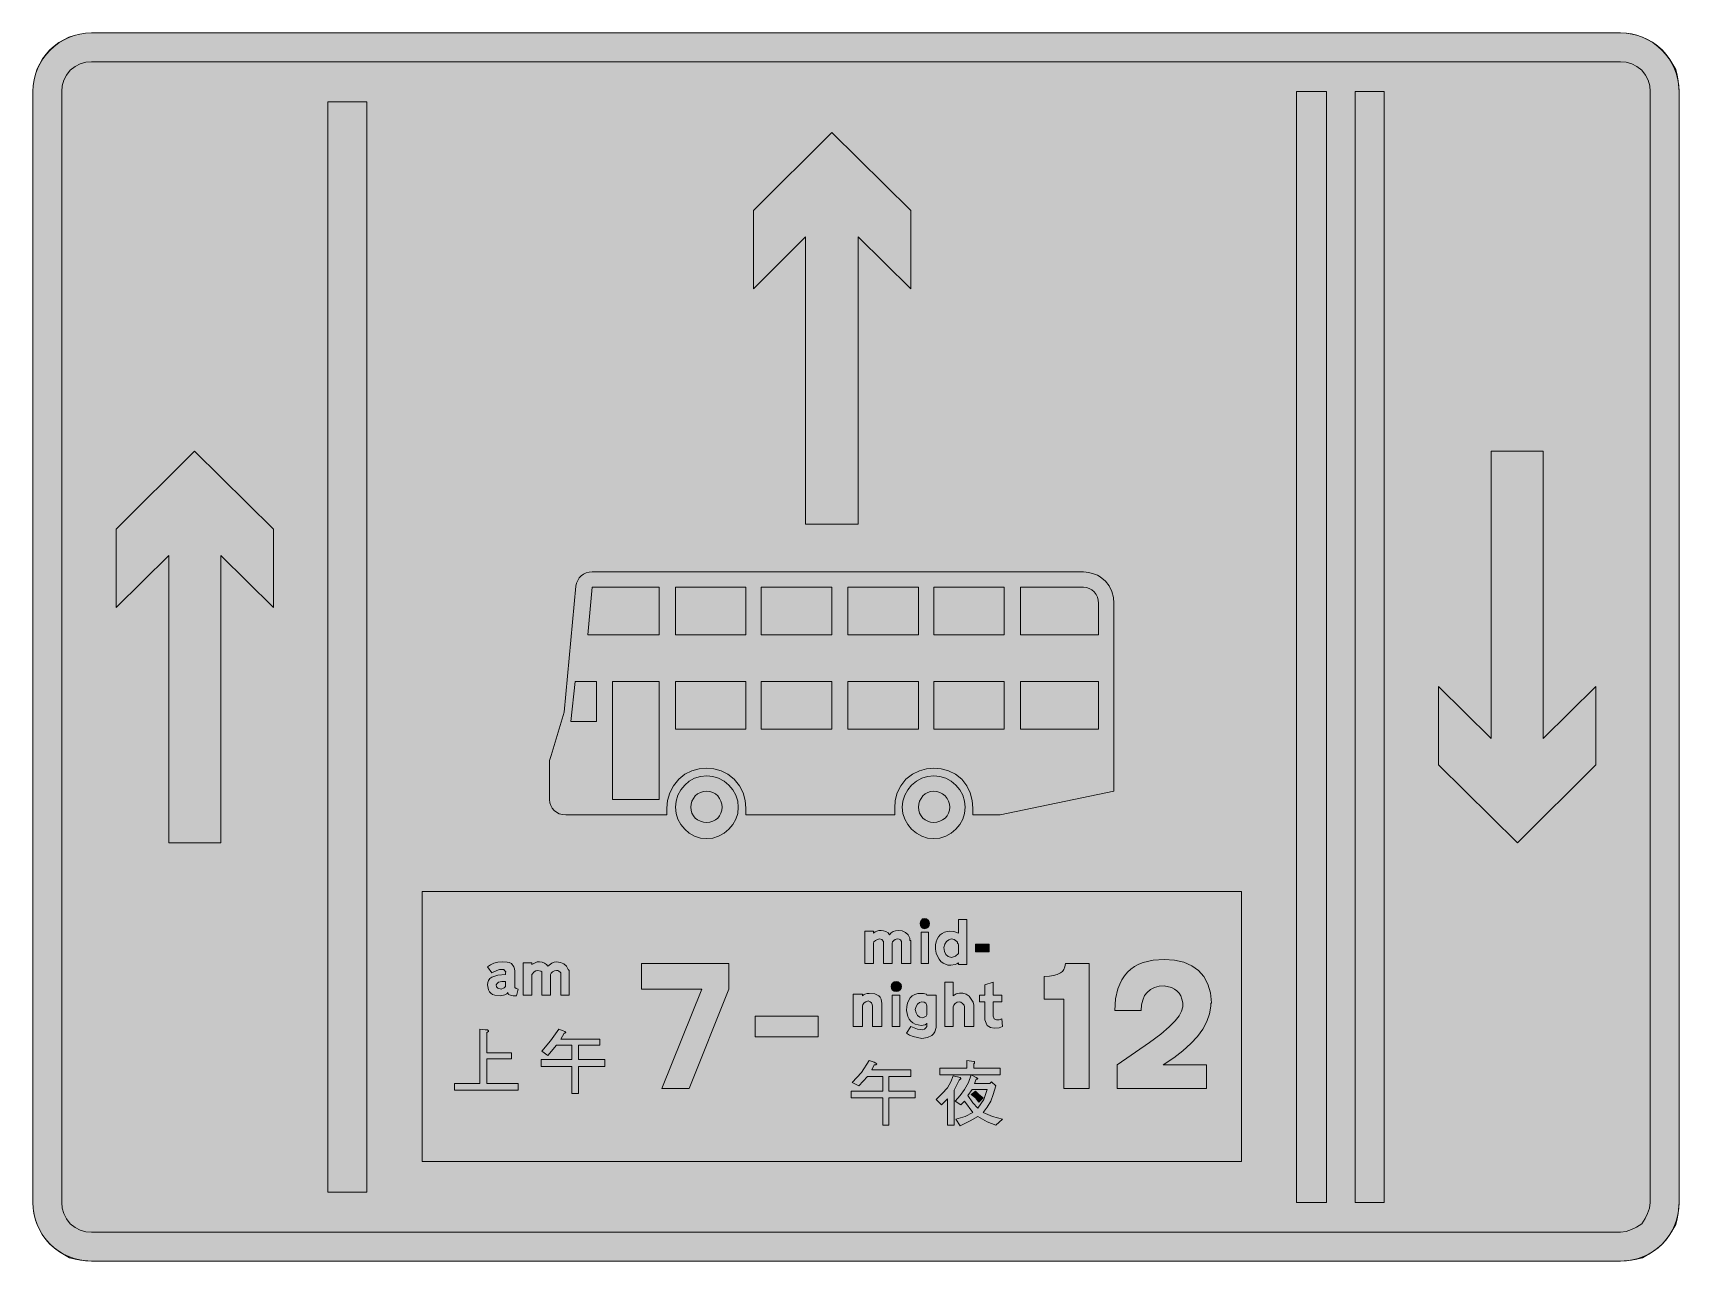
# Model space of a CAD drawing. Header units: metres. Extents: x 110 to 459, y 6 to 266.
import ezdxf

# ---------------------------------------------------------------- set-up
doc = ezdxf.new("R2010")
doc.units = ezdxf.units.M
for name, color, linetype, true_color in [('FILL_BLACK_000000', 7, 'Continuous', 0x000000), ('FILL_BLUE_0000FF', 7, 'Continuous', 0x0000ff), ('FILL_WHITE_FFFFFF', 7, 'Continuous', 0xffffff), ('STROKE_BLUE_0000FF', 7, 'Continuous', 0x0000ff)]:
    doc.layers.add(name, color=color, linetype=linetype, true_color=true_color)

msp = doc.modelspace()

# ---------------------------------------------------------------- hatches: boundary and pattern name
at = {"layer": 'FILL_BLACK_000000', "true_color": 0x000000}
h = msp.add_hatch(color=7, dxfattribs=at)
h.dxf.hatch_style = 1
h.paths.add_polyline_path([(300.17, 77), (299.97, 76.66), (299.63, 76.41), (299.16, 76.32), (298.79, 76.41), (298.51, 76.66), (298.32, 77), (298.26, 77.4), (298.32, 77.8), (298.51, 78.14), (298.79, 78.39), (299.16, 78.48), (299.63, 78.39), (299.97, 78.14), (300.17, 77.8), (300.24, 77.4), (300.17, 77)])
h = msp.add_hatch(color=7, dxfattribs=at)
h.dxf.hatch_style = 1
h.paths.add_polyline_path([(305.68, 68.78), (304.74, 68.58), (304.15, 68.63), (303.6, 68.79), (303.1, 69.05), (302.65, 69.41), (302.26, 69.89), (301.93, 70.48), (301.68, 71.18), (301.5, 72), (301.5, 72.9), (301.62, 73.54), (301.83, 74.11), (302.12, 74.6), (302.49, 75.02), (302.93, 75.34), (303.42, 75.58), (303.97, 75.73), (304.56, 75.78), (305.39, 75.74), (306.36, 75.42), (306.36, 78.3), (308.16, 78.3), (308.16, 68.76), (306.36, 68.76), (306.36, 69.12), (306.06, 68.91), (305.68, 68.78)])
h.paths.add_polyline_path([(306.34, 73.15), (306.18, 73.26), (306.16, 73.51), (306, 73.62), (305.46, 74.03), (304.92, 74.16), (304.31, 73.95), (303.84, 73.6), (303.5, 73.07), (303.3, 72.36), (303.4, 71.52), (303.7, 70.88), (304.21, 70.44), (304.92, 70.2), (305.77, 70.52), (306.36, 71.1), (306.36, 72.9), (306.34, 73.15)], flags=16)
h = msp.add_hatch(color=7, dxfattribs=at)
h.dxf.hatch_style = 1
h.paths.add_polyline_path([(292.66, 73.85), (292.41, 73.55), (292.32, 73.26), (292.32, 68.94), (290.52, 68.94), (290.52, 73.62), (290.14, 74.03), (289.62, 74.16), (289.2, 74.07), (288.79, 73.85), (288.48, 73.55), (288.36, 73.26), (288.36, 68.94), (286.56, 68.94), (286.56, 75.78), (288.36, 75.78), (288.36, 75.42), (288.72, 75.67), (289.08, 75.78), (289.53, 75.94), (289.98, 75.96), (290.51, 75.9), (291.02, 75.71), (291.45, 75.43), (291.78, 75.06), (292.11, 75.43), (292.55, 75.71), (293.05, 75.9), (293.58, 75.96), (294.45, 75.86), (295.18, 75.56), (295.73, 75.05), (296.1, 74.34), (296.1, 73.98), (296.1, 73.8), (296.28, 73.8), (296.28, 68.94), (294.3, 68.94), (294.3, 73.62), (294.12, 73.98), (293.83, 74.14), (293.4, 74.16), (293, 74.07), (292.66, 73.85)])
h = msp.add_hatch(color=7, dxfattribs=at)
h.dxf.hatch_style = 1
h.paths.add_polyline_path([(300.06, 75.6), (300.06, 68.94), (298.44, 68.94), (298.44, 75.6), (300.06, 75.6)])
h = msp.add_hatch(color=7, dxfattribs=at)
h.dxf.hatch_style = 1
h.paths.add_polyline_path([(312.84, 73.08), (312.84, 71.46), (309.96, 71.46), (309.96, 73.08), (312.84, 73.08)])
h = msp.add_hatch(color=7, dxfattribs=at)
h.dxf.hatch_style = 1
h.paths.add_polyline_path([(358.92, 47.52), (358.92, 42.48), (340.02, 42.48), (340.02, 47.52), (346.84, 52.22), (349.21, 54.02), (351, 55.53), (352.28, 56.8), (353.13, 57.9), (353.64, 58.87), (353.88, 59.76), (353.88, 60.66), (353.7, 61.42), (353.44, 62.08), (353.09, 62.65), (352.64, 63.14), (352.11, 63.53), (351.48, 63.85), (349.92, 64.26), (348.88, 64.16), (347.92, 63.88), (347.06, 63.42), (346.32, 62.82), (345.8, 62.15), (345.42, 61.2), (345.17, 60.19), (345.06, 59.04), (339.48, 59.04), (339.65, 61.47), (340.16, 63.63), (340.53, 64.61), (341, 65.52), (341.55, 66.36), (342.18, 67.14), (342.9, 67.77), (343.69, 68.32), (344.57, 68.79), (345.51, 69.17), (347.6, 69.67), (349.92, 69.84), (352.15, 69.69), (354.1, 69.24), (355.78, 68.5), (357.19, 67.48), (358.31, 66.18), (359.16, 64.6), (359.72, 62.76), (360, 60.66), (359.82, 60.48), (359.82, 59.94), (359.54, 58.28), (358.98, 56.66), (358.13, 55.08), (357.01, 53.53), (355.6, 52), (353.92, 50.5), (351.97, 49.01), (349.74, 47.52), (358.92, 47.52)])
h = msp.add_hatch(color=7, dxfattribs=at)
h.dxf.hatch_style = 1
h.paths.add_polyline_path([(212.06, 62.12), (211.5, 62.28), (211.1, 62.42), (210.96, 62.82), (210.71, 62.56), (210.29, 62.33), (209.34, 62.1), (208.16, 62.24), (207.69, 62.41), (207.32, 62.66), (207.02, 62.99), (206.81, 63.39), (206.64, 64.44), (206.68, 64.95), (206.82, 65.39), (207.1, 65.76), (207.54, 66.06), (208.78, 66.47), (210.42, 66.6), (210.42, 66.96), (210.47, 67.23), (210.24, 67.5), (210.11, 67.66), (209.7, 67.68), (209.16, 67.66), (208.62, 67.5), (207.54, 66.96), (206.64, 68.22), (207.24, 68.69), (207.97, 69.03), (208.79, 69.23), (209.7, 69.3), (210.76, 69.26), (211.24, 69.15), (211.68, 68.94), (212.18, 68.27), (212.34, 67.83), (212.4, 67.32), (212.4, 63.9), (212.69, 63.65), (213.12, 63.54), (212.76, 62.1), (212.06, 62.12)])
h.paths.add_polyline_path([(208.8, 63.72), (209.52, 63.54), (210.17, 63.81), (210.42, 64.08), (210.42, 65.16), (209.63, 65.14), (208.98, 64.98), (208.64, 64.71), (208.44, 64.44), (208.55, 64.01), (208.8, 63.72)], flags=16)
h = msp.add_hatch(color=7, dxfattribs=at)
h.dxf.hatch_style = 1
h.paths.add_polyline_path([(220.39, 67.19), (220.08, 66.89), (219.96, 66.6), (219.96, 62.28), (218.16, 62.28), (218.16, 66.96), (218.1, 67.2), (217.91, 67.37), (217.26, 67.5), (216.86, 67.41), (216.49, 67.19), (216, 66.6), (216, 62.28), (214.2, 62.28), (214.2, 69.12), (216, 69.12), (216, 68.76), (216.72, 69.12), (217.17, 69.28), (217.62, 69.3), (218.23, 69.24), (218.72, 69.05), (219.11, 68.77), (219.42, 68.4), (220.25, 69.05), (220.71, 69.24), (221.22, 69.3), (222.09, 69.2), (222.82, 68.9), (223.37, 68.39), (223.74, 67.68), (223.92, 67.5), (223.92, 67.39), (223.92, 67.32), (223.92, 67.21), (223.92, 67.14), (223.92, 62.28), (222.12, 62.28), (222.12, 66.96), (222.01, 67.14), (221.76, 67.32), (221.49, 67.48), (221.22, 67.5), (220.8, 67.41), (220.39, 67.19)])
h = msp.add_hatch(color=7, dxfattribs=at)
h.dxf.hatch_style = 1
h.paths.add_polyline_path([(252, 63.54), (239.22, 63.54), (239.22, 68.94), (257.76, 68.94), (257.76, 63.54), (249.3, 42.48), (243.54, 42.48), (252, 63.54)])
h = msp.add_hatch(color=7, dxfattribs=at)
h.dxf.hatch_style = 1
h.paths.add_polyline_path([(334.08, 42.48), (328.68, 42.48), (328.68, 61.38), (324.54, 61.38), (324.54, 66.24), (325.66, 66.26), (326.52, 66.42), (327.31, 66.62), (327.96, 66.96), (328.39, 67.25), (328.68, 67.68), (328.93, 68.24), (329.04, 68.94), (334.08, 68.94), (334.08, 42.48)])
h = msp.add_hatch(color=7, dxfattribs=at)
h.dxf.hatch_style = 1
h.paths.add_polyline_path([(294.21, 63.68), (293.96, 63.34), (293.62, 63.09), (293.22, 63), (292.75, 63.09), (292.41, 63.34), (292.21, 63.68), (292.14, 64.08), (292.21, 64.48), (292.41, 64.82), (292.75, 65.07), (293.22, 65.16), (293.62, 65.07), (293.96, 64.82), (294.21, 64.48), (294.3, 64.08), (294.21, 63.68)])
h = msp.add_hatch(color=7, dxfattribs=at)
h.dxf.hatch_style = 1
h.paths.add_polyline_path([(305.88, 62.51), (306.56, 62.69), (307.28, 62.66), (307.98, 62.46), (308.66, 62.06), (309.06, 61.38), (309.47, 60.75), (309.6, 60.12), (309.6, 55.62), (307.62, 55.62), (307.62, 59.76), (307.58, 60.12), (307.26, 60.48), (306.9, 60.8), (306.54, 60.84), (306.09, 60.8), (305.64, 60.48), (305.39, 60.12), (305.28, 59.76), (305.28, 55.62), (303.48, 55.62), (303.48, 64.98), (305.28, 64.98), (305.28, 62.1), (305.88, 62.51)])
h = msp.add_hatch(color=7, dxfattribs=at)
h.dxf.hatch_style = 1
h.paths.add_polyline_path([(315.54, 62.28), (315.54, 60.84), (313.74, 60.84), (313.74, 57.78), (313.92, 57.24), (314.46, 57.06), (315, 57.06), (315.54, 57.24), (315.72, 55.62), (315.02, 55.37), (313.92, 55.26), (313.13, 55.4), (312.48, 55.8), (312.21, 56.3), (311.94, 57.06), (311.94, 60.84), (310.86, 60.84), (310.86, 62.28), (311.94, 62.28), (311.94, 64.44), (313.74, 64.98), (313.74, 62.28), (315.54, 62.28)])
h = msp.add_hatch(color=7, dxfattribs=at)
h.dxf.hatch_style = 1
h.paths.add_polyline_path([(288.12, 60.31), (287.93, 60.62), (287.65, 60.85), (287.28, 61.02), (286.78, 60.85), (286.38, 60.62), (286.12, 60.31), (286.02, 59.94), (286.02, 55.62), (284.04, 55.62), (284.04, 62.46), (286.02, 62.46), (286.02, 62.1), (286.29, 62.35), (286.56, 62.46), (287.01, 62.62), (287.46, 62.64), (288.64, 62.51), (289.48, 62.1), (289.78, 61.8), (289.99, 61.43), (290.16, 60.48), (290.16, 55.62), (288.18, 55.62), (288.18, 59.76), (288.18, 59.83), (288.18, 59.94), (288.12, 60.31)])
h = msp.add_hatch(color=7, dxfattribs=at)
h.dxf.hatch_style = 1
h.paths.add_polyline_path([(293.94, 62.28), (293.94, 55.62), (292.32, 55.62), (292.32, 62.28), (293.94, 62.28)])
h = msp.add_hatch(color=7, dxfattribs=at)
h.dxf.hatch_style = 1
h.paths.add_polyline_path([(301.38, 54.47), (301.11, 54.07), (300.76, 53.73), (299.83, 53.26), (298.62, 53.1), (296.8, 53.51), (296.01, 53.81), (295.38, 54.18), (296.28, 55.62), (297.72, 55.08), (298.8, 54.9), (299.17, 55.07), (299.45, 55.31), (299.64, 55.61), (299.7, 55.98), (299.7, 56.34), (299.59, 56.16), (299.34, 55.98), (298.44, 55.8), (297.23, 56.1), (296.73, 56.38), (296.3, 56.75), (295.95, 57.19), (295.68, 57.72), (295.38, 59.04), (295.43, 59.87), (295.58, 60.59), (295.83, 61.21), (296.17, 61.72), (296.6, 62.12), (297.13, 62.41), (297.74, 62.58), (298.44, 62.64), (298.98, 62.62), (299.52, 62.46), (299.61, 62.44), (299.7, 62.28), (299.88, 62.28), (301.68, 62.28), (301.68, 55.44), (301.38, 54.47)])
h.paths.add_polyline_path([(299.43, 60.59), (299.09, 60.78), (298.62, 60.84), (298.12, 60.71), (297.7, 60.37), (297.38, 59.85), (297.18, 59.22), (297.38, 58.51), (297.72, 57.98), (298.19, 57.63), (298.8, 57.42), (299.52, 57.78), (299.68, 58.07), (299.7, 58.5), (299.7, 59.94), (299.63, 60.31), (299.43, 60.59)], flags=16)
h = msp.add_hatch(color=7, dxfattribs=at)
h.dxf.hatch_style = 1
h.paths.add_polyline_path([(276.66, 57.78), (276.66, 53.46), (263.34, 53.46), (263.34, 57.78), (276.66, 57.78)])
h = msp.add_hatch(color=7, dxfattribs=at)
h.dxf.hatch_style = 1
h.paths.add_polyline_path([(206.64, 54.9), (206.82, 54.72), (206.82, 54.54), (206.46, 54.36), (206.46, 50.04), (211.68, 50.04), (211.68, 48.78), (206.46, 48.78), (206.46, 43.56), (213.12, 43.56), (213.12, 42.12), (199.62, 42.12), (199.62, 43.56), (205.02, 43.56), (205.02, 55.08), (206.1, 54.9), (206.64, 54.9)])
h = msp.add_hatch(color=7, dxfattribs=at)
h.dxf.hatch_style = 1
h.paths.add_polyline_path([(219.96, 52.56), (221.76, 55.08), (222.66, 54.72), (223.02, 54.54), (223.2, 54.36), (223.02, 54.18), (222.84, 54.18), (222.12, 52.92), (230.4, 52.92), (230.4, 51.66), (225.9, 51.66), (225.9, 48.6), (231.48, 48.6), (231.48, 47.16), (225.9, 47.16), (225.9, 41.4), (224.46, 41.4), (224.46, 47.16), (217.98, 47.16), (217.98, 48.6), (224.46, 48.6), (224.46, 51.66), (221.22, 51.66), (219.42, 49.5), (218.16, 50.4), (219.96, 52.56)])
h = msp.add_hatch(color=7, dxfattribs=at)
h.dxf.hatch_style = 1
h.paths.add_polyline_path([(285.84, 45.9), (287.46, 48.42), (288.54, 48.06), (288.9, 47.88), (289.08, 47.7), (288.9, 47.52), (288.54, 47.52), (288, 46.44), (296.28, 46.44), (296.28, 45), (291.6, 45), (291.6, 41.94), (297.18, 41.94), (297.18, 40.5), (291.6, 40.5), (291.6, 34.74), (290.34, 34.74), (290.34, 40.5), (283.68, 40.5), (283.68, 41.94), (290.34, 41.94), (290.34, 45), (287.1, 45), (285.3, 43.02), (283.86, 43.74), (285.84, 45.9)])
h = msp.add_hatch(color=7, dxfattribs=at)
h.dxf.hatch_style = 1
h.paths.add_polyline_path([(308.16, 46.8), (308.16, 48.42), (309.6, 48.24), (309.78, 48.24), (309.78, 47.88), (309.6, 47.7), (309.6, 46.8), (315.18, 46.8), (315.18, 45.36), (302.4, 45.36), (302.4, 46.8), (308.16, 46.8)])
h = msp.add_hatch(color=7, dxfattribs=at)
h.dxf.hatch_style = 1
h.paths.add_polyline_path([(310.32, 44.46), (310.14, 44.46), (309.78, 43.56), (313.02, 43.56), (313.38, 43.92), (314.28, 43.02), (313.74, 41.22), (313.2, 39.78), (312.48, 38.52), (311.58, 37.44), (313.56, 36.54), (315.72, 36), (314.28, 34.74), (312.48, 35.46), (310.5, 36.54), (308.88, 35.64), (306.72, 34.56), (305.82, 36), (307.8, 36.54), (309.42, 37.44), (307.62, 39.78), (306.9, 39.06), (305.64, 39.78), (306.72, 41.04), (307.62, 42.3), (308.52, 43.74), (309.06, 45.36), (310.14, 44.82), (310.5, 44.64), (310.32, 44.46)])
h.paths.add_polyline_path([(310.5, 38.34), (311.76, 40.14), (312.48, 42.3), (309.24, 42.3), (308.34, 41.04), (309.42, 39.42), (310.5, 38.34)], flags=16)
h = msp.add_hatch(color=7, dxfattribs=at)
h.dxf.hatch_style = 1
h.paths.add_polyline_path([(306.9, 44.64), (306.9, 44.46), (306.72, 44.46), (306.54, 44.28), (305.46, 42.12), (305.46, 34.74), (304.02, 34.74), (304.02, 40.32), (302.76, 39.06), (301.68, 40.14), (302.94, 41.4), (304.02, 42.66), (304.74, 43.92), (305.28, 45.18), (306.72, 44.82), (306.9, 44.64)])
h = msp.add_hatch(color=7, dxfattribs=at)
h.dxf.hatch_style = 1
h.paths.add_polyline_path([(310.68, 41.22), (311.58, 40.5), (310.68, 39.6), (309.96, 40.5), (309.06, 41.22), (309.96, 41.94), (310.68, 41.22)])
at = {"layer": 'FILL_BLUE_0000FF', "true_color": 0x0000ff}
h = msp.add_hatch(color=7, dxfattribs=at)
h.dxf.hatch_style = 1
h.paths.add_polyline_path([(446.58, 259.92), (447.79, 259.82), (448.97, 259.49), (450.07, 258.93), (451.08, 258.12), (451.89, 257.11), (452.45, 256.01), (452.78, 254.83), (452.88, 253.62), (452.88, 18.36), (452.75, 17.12), (452.34, 16.02), (451.85, 14.94), (451.08, 13.86), (450, 13.1), (448.92, 12.6), (447.82, 12.2), (446.58, 12.06), (122.76, 12.06), (121.55, 12.16), (120.38, 12.49), (119.27, 13.05), (118.26, 13.86), (117.45, 14.87), (116.89, 15.98), (116.56, 17.15), (116.46, 18.36), (116.46, 253.62), (116.56, 254.83), (116.89, 256.01), (117.45, 257.11), (118.26, 258.12), (119.27, 258.93), (120.38, 259.49), (121.55, 259.82), (122.76, 259.92), (446.58, 259.92)])
at = {"layer": 'FILL_WHITE_FFFFFF', "true_color": 0xffffff}
h = msp.add_hatch(color=7, dxfattribs=at)
h.dxf.hatch_style = 1
h.paths.add_polyline_path([(446.58, 266.04), (447.77, 266), (448.92, 265.86), (450.07, 265.58), (451.26, 265.14), (452.34, 264.67), (453.4, 264.06), (454.42, 263.32), (455.4, 262.44), (456.28, 261.46), (457.04, 260.44), (458.28, 258.3), (458.62, 257.09), (458.84, 255.89), (459, 253.62), (459, 18.36), (458.84, 16.02), (458.62, 14.87), (458.28, 13.68), (457.04, 11.54), (456.28, 10.52), (455.4, 9.54), (454.42, 8.66), (453.4, 7.9), (451.26, 6.66), (450.07, 6.32), (448.92, 6.1), (446.58, 5.94), (122.76, 5.94), (120.42, 6.1), (119.27, 6.32), (118.08, 6.66), (115.94, 7.9), (114.92, 8.66), (113.94, 9.54), (113.06, 10.52), (112.32, 11.54), (111.71, 12.6), (111.24, 13.68), (110.8, 14.87), (110.52, 16.02), (110.38, 17.17), (110.34, 18.36), (110.34, 253.62), (110.4, 254.89), (110.57, 256.11), (110.86, 257.3), (111.26, 258.44), (111.77, 259.52), (112.39, 260.56), (113.11, 261.53), (113.94, 262.44), (114.85, 263.27), (115.82, 263.99), (116.86, 264.61), (117.95, 265.12), (119.08, 265.52), (120.27, 265.81), (121.5, 265.98), (122.76, 266.04), (446.58, 266.04)])
h = msp.add_hatch(color=7, dxfattribs=at)
h.dxf.hatch_style = 1
h.paths.add_polyline_path([(181.08, 251.46), (181.08, 20.52), (172.8, 20.52), (172.8, 251.46), (181.08, 251.46)])
h = msp.add_hatch(color=7, dxfattribs=at)
h.dxf.hatch_style = 1
h.paths.add_polyline_path([(384.3, 253.62), (384.3, 18.36), (378, 18.36), (378, 253.62), (384.3, 253.62)])
h = msp.add_hatch(color=7, dxfattribs=at)
h.dxf.hatch_style = 1
h.paths.add_polyline_path([(396.54, 253.62), (396.54, 18.36), (390.42, 18.36), (390.42, 253.62), (396.54, 253.62)])
h = msp.add_hatch(color=7, dxfattribs=at)
h.dxf.hatch_style = 1
h.paths.add_polyline_path([(296.28, 211.86), (285.12, 222.84), (285.12, 162), (273.96, 162), (273.96, 222.84), (262.98, 211.86), (262.98, 228.42), (279.54, 244.98), (296.28, 228.42), (296.28, 211.86)])
h = msp.add_hatch(color=7, dxfattribs=at)
h.dxf.hatch_style = 1
h.paths.add_polyline_path([(161.28, 144.36), (150.12, 155.34), (150.12, 94.5), (139.14, 94.5), (139.14, 155.34), (127.98, 144.36), (127.98, 160.92), (144.54, 177.48), (161.28, 160.92), (161.28, 144.36)])
h = msp.add_hatch(color=7, dxfattribs=at)
h.dxf.hatch_style = 1
h.paths.add_polyline_path([(424.8, 94.5), (408.06, 111.06), (408.06, 127.62), (419.22, 116.64), (419.22, 177.48), (430.2, 177.48), (430.2, 116.64), (441.36, 127.62), (441.36, 111.06), (424.8, 94.5)])
h = msp.add_hatch(color=7, dxfattribs=at)
h.dxf.hatch_style = 1
h.paths.add_polyline_path([(247.14, 108), (245.99, 106.59), (245.21, 105.08), (244.76, 103.49), (244.62, 101.88), (244.62, 100.44), (223.2, 100.44), (222.48, 100.51), (221.83, 100.69), (221.25, 100.99), (220.75, 101.39), (220.34, 101.86), (220.04, 102.41), (219.85, 103.02), (219.78, 103.68), (219.78, 111.06), (219.78, 111.96), (220.14, 113.04), (222.84, 122.22), (225.36, 148.86), (225.48, 149.51), (225.72, 150.1), (226.05, 150.62), (226.46, 151.07), (226.95, 151.43), (227.51, 151.7), (228.12, 151.86), (228.78, 151.92), (332.82, 151.92), (333.99, 151.79), (335.16, 151.38), (335.8, 151.18), (336.4, 150.86), (337.5, 149.94), (338.31, 148.91), (338.87, 147.74), (339.2, 146.5), (339.3, 145.26), (339.3, 105.48), (315.18, 100.44), (309.42, 100.44), (309.42, 101.88), (309.28, 103.49), (308.86, 105.08), (308.13, 106.59), (307.08, 108), (305.75, 109.05), (304.25, 109.78), (302.68, 110.2), (301.14, 110.34), (299.63, 110.2), (298.1, 109.78), (296.61, 109.05), (295.2, 108), (294.17, 106.56), (293.4, 105.12), (293, 103.5), (292.86, 101.88), (292.86, 100.44), (261.36, 100.44), (261.36, 101.88), (261.22, 103.49), (260.78, 105.08), (259.99, 106.59), (258.84, 108), (257.54, 109.05), (256.1, 109.78), (254.59, 110.2), (253.08, 110.34), (251.47, 110.2), (249.91, 109.78), (248.45, 109.05), (247.14, 108)])
h.paths.add_polyline_path([(229.68, 128.7), (225.18, 128.7), (224.28, 120.24), (229.68, 120.24), (229.68, 128.7)], flags=16)
h.paths.add_polyline_path([(243, 103.68), (243, 128.7), (233.1, 128.7), (233.1, 103.68), (243, 103.68)], flags=16)
h.paths.add_polyline_path([(246.42, 118.62), (261.36, 118.62), (261.36, 128.7), (246.42, 128.7), (246.42, 118.62)], flags=16)
h.paths.add_polyline_path([(264.6, 128.7), (264.6, 118.62), (279.54, 118.62), (279.54, 128.7), (264.6, 128.7)], flags=16)
h.paths.add_polyline_path([(297.9, 128.7), (282.96, 128.7), (282.96, 118.62), (297.9, 118.62), (297.9, 128.7)], flags=16)
h.paths.add_polyline_path([(316.08, 118.62), (316.08, 128.7), (301.14, 128.7), (301.14, 118.62), (316.08, 118.62)], flags=16)
h.paths.add_polyline_path([(319.5, 118.62), (336.06, 118.62), (336.06, 128.7), (319.5, 128.7), (319.5, 118.62)], flags=16)
h.paths.add_polyline_path([(334.64, 148.07), (334.09, 148.4), (333.48, 148.61), (332.82, 148.68), (319.5, 148.68), (319.5, 138.6), (336.06, 138.6), (336.06, 145.26), (335.99, 145.92), (335.81, 146.55), (335.51, 147.13), (335.12, 147.65), (334.64, 148.07)], flags=16)
h.paths.add_polyline_path([(301.14, 138.6), (316.08, 138.6), (316.08, 148.68), (301.14, 148.68), (301.14, 138.6)], flags=16)
h.paths.add_polyline_path([(297.9, 138.6), (297.9, 148.68), (282.96, 148.68), (282.96, 138.6), (297.9, 138.6)], flags=16)
h.paths.add_polyline_path([(264.6, 138.6), (279.54, 138.6), (279.54, 148.68), (264.6, 148.68), (264.6, 138.6)], flags=16)
h.paths.add_polyline_path([(246.42, 148.68), (246.42, 138.6), (261.36, 138.6), (261.36, 148.68), (246.42, 148.68)], flags=16)
h.paths.add_polyline_path([(243, 148.68), (228.78, 148.68), (227.88, 138.6), (243, 138.6), (243, 148.68)], flags=16)
h = msp.add_hatch(color=7, dxfattribs=at)
h.dxf.hatch_style = 1
h.paths.add_polyline_path([(259.22, 99.52), (258.6, 98.39), (257.76, 97.38), (256.73, 96.54), (255.56, 95.92), (254.32, 95.53), (253.08, 95.4), (251.74, 95.53), (250.47, 95.92), (249.33, 96.54), (248.4, 97.38), (247.56, 98.39), (246.94, 99.52), (246.55, 100.75), (246.42, 102.06), (246.55, 103.37), (246.94, 104.6), (247.56, 105.73), (248.4, 106.74), (249.33, 107.58), (250.47, 108.2), (251.74, 108.59), (253.08, 108.72), (254.32, 108.59), (255.56, 108.2), (256.73, 107.58), (257.76, 106.74), (258.6, 105.73), (259.22, 104.6), (259.61, 103.37), (259.74, 102.06), (259.61, 100.75), (259.22, 99.52)])
h.paths.add_polyline_path([(256.07, 103.35), (255.77, 103.93), (255.38, 104.45), (254.9, 104.87), (254.35, 105.2), (253.74, 105.41), (253.08, 105.48), (252.36, 105.41), (251.71, 105.2), (251.13, 104.87), (250.63, 104.45), (250.22, 103.93), (249.92, 103.35), (249.73, 102.72), (249.66, 102.06), (249.73, 101.4), (249.92, 100.79), (250.22, 100.24), (250.63, 99.77), (251.13, 99.37), (251.71, 99.07), (252.36, 98.89), (253.08, 98.82), (253.74, 98.89), (254.35, 99.07), (254.9, 99.37), (255.38, 99.77), (255.77, 100.24), (256.07, 100.79), (256.25, 101.4), (256.32, 102.06), (256.25, 102.72), (256.07, 103.35)], flags=16)
h = msp.add_hatch(color=7, dxfattribs=at)
h.dxf.hatch_style = 1
h.paths.add_polyline_path([(307.28, 99.52), (306.66, 98.39), (305.82, 97.38), (304.81, 96.54), (303.68, 95.92), (302.45, 95.53), (301.14, 95.4), (299.83, 95.53), (298.6, 95.92), (297.47, 96.54), (296.46, 97.38), (295.62, 98.39), (295, 99.52), (294.61, 100.75), (294.48, 102.06), (294.61, 103.37), (295, 104.6), (295.62, 105.73), (296.46, 106.74), (297.47, 107.58), (298.6, 108.2), (299.83, 108.59), (301.14, 108.72), (302.45, 108.59), (303.68, 108.2), (304.81, 107.58), (305.82, 106.74), (306.66, 105.73), (307.28, 104.6), (307.67, 103.37), (307.8, 102.06), (307.67, 100.75), (307.28, 99.52)])
h.paths.add_polyline_path([(304.28, 103.35), (303.95, 103.93), (303.53, 104.45), (303.01, 104.87), (302.43, 105.2), (301.8, 105.41), (301.14, 105.48), (300.48, 105.41), (299.87, 105.2), (299.32, 104.87), (298.85, 104.45), (298.45, 103.93), (298.15, 103.35), (297.97, 102.72), (297.9, 102.06), (297.97, 101.4), (298.15, 100.79), (298.45, 100.24), (298.85, 99.77), (299.32, 99.37), (299.87, 99.07), (300.48, 98.89), (301.14, 98.82), (301.8, 98.89), (302.43, 99.07), (303.01, 99.37), (303.53, 99.77), (303.95, 100.24), (304.28, 100.79), (304.49, 101.4), (304.56, 102.06), (304.49, 102.72), (304.28, 103.35)], flags=16)
h = msp.add_hatch(color=7, dxfattribs=at)
h.dxf.hatch_style = 1
h.paths.add_polyline_path([(366.3, 84.24), (366.3, 27), (192.78, 27), (192.78, 84.24), (366.3, 84.24)])

# ---------------------------------------------------------------- linework, layer by layer
at = {"layer": 'FILL_BLACK_000000', "lineweight": 0, "true_color": 0x000000}
for points in [[(300.17, 77), (299.97, 76.66), (299.63, 76.41), (299.16, 76.32), (298.79, 76.41), (298.51, 76.66), (298.32, 77), (298.26, 77.4), (298.32, 77.8), (298.51, 78.14), (298.79, 78.39), (299.16, 78.48), (299.63, 78.39), (299.97, 78.14), (300.17, 77.8), (300.24, 77.4)], [(305.68, 68.78), (304.74, 68.58), (304.15, 68.63), (303.6, 68.79), (303.1, 69.05), (302.65, 69.41), (302.26, 69.89), (301.93, 70.48), (301.68, 71.18), (301.5, 72), (301.5, 72.9), (301.62, 73.54), (301.83, 74.11), (302.12, 74.6), (302.49, 75.02), (302.93, 75.34), (303.42, 75.58), (303.97, 75.73), (304.56, 75.78), (305.39, 75.74), (306.36, 75.42), (306.36, 78.3), (308.16, 78.3), (308.16, 68.76), (306.36, 68.76), (306.36, 69.12), (306.06, 68.91)], [(292.66, 73.85), (292.41, 73.55), (292.32, 73.26), (292.32, 68.94), (290.52, 68.94), (290.52, 73.62), (290.14, 74.03), (289.62, 74.16), (289.2, 74.07), (288.79, 73.85), (288.48, 73.55), (288.36, 73.26), (288.36, 68.94), (286.56, 68.94), (286.56, 75.78), (288.36, 75.78), (288.36, 75.42), (288.72, 75.67), (289.08, 75.78), (289.53, 75.94), (289.98, 75.96), (290.51, 75.9), (291.02, 75.71), (291.45, 75.43), (291.78, 75.06), (292.11, 75.43), (292.55, 75.71), (293.05, 75.9), (293.58, 75.96), (294.45, 75.86), (295.18, 75.56), (295.73, 75.05), (296.1, 74.34), (296.1, 73.98), (296.1, 73.8), (296.28, 73.8), (296.28, 68.94), (294.3, 68.94), (294.3, 73.62), (294.12, 73.98), (293.83, 74.14), (293.4, 74.16), (293, 74.07)], [(300.06, 75.6), (300.06, 68.94), (298.44, 68.94), (298.44, 75.6)], [(306.34, 73.15), (306.18, 73.26), (306.16, 73.51), (306, 73.62), (305.46, 74.03), (304.92, 74.16), (304.31, 73.95), (303.84, 73.6), (303.5, 73.07), (303.3, 72.36), (303.4, 71.52), (303.7, 70.88), (304.21, 70.44), (304.92, 70.2), (305.77, 70.52), (306.36, 71.1), (306.36, 72.9)], [(312.84, 73.08), (312.84, 71.46), (309.96, 71.46), (309.96, 73.08)], [(358.92, 47.52), (358.92, 42.48), (340.02, 42.48), (340.02, 47.52), (346.84, 52.22), (349.21, 54.02), (351, 55.53), (352.28, 56.8), (353.13, 57.9), (353.64, 58.87), (353.88, 59.76), (353.88, 60.66), (353.7, 61.42), (353.44, 62.08), (353.09, 62.65), (352.64, 63.14), (352.11, 63.53), (351.48, 63.85), (349.92, 64.26), (348.88, 64.16), (347.92, 63.88), (347.06, 63.42), (346.32, 62.82), (345.8, 62.15), (345.42, 61.2), (345.17, 60.19), (345.06, 59.04), (339.48, 59.04), (339.65, 61.47), (340.16, 63.63), (340.53, 64.61), (341, 65.52), (341.55, 66.36), (342.18, 67.14), (342.9, 67.77), (343.69, 68.32), (344.57, 68.79), (345.51, 69.17), (347.6, 69.67), (349.92, 69.84), (352.15, 69.69), (354.1, 69.24), (355.78, 68.5), (357.19, 67.48), (358.31, 66.18), (359.16, 64.6), (359.72, 62.76), (360, 60.66), (359.82, 60.48), (359.82, 59.94), (359.54, 58.28), (358.98, 56.66), (358.13, 55.08), (357.01, 53.53), (355.6, 52), (353.92, 50.5), (351.97, 49.01), (349.74, 47.52)], [(212.06, 62.12), (211.5, 62.28), (211.1, 62.42), (210.96, 62.82), (210.71, 62.56), (210.29, 62.33), (209.34, 62.1), (208.16, 62.24), (207.69, 62.41), (207.32, 62.66), (207.02, 62.99), (206.81, 63.39), (206.64, 64.44), (206.68, 64.95), (206.82, 65.39), (207.1, 65.76), (207.54, 66.06), (208.78, 66.47), (210.42, 66.6), (210.42, 66.96), (210.47, 67.23), (210.24, 67.5), (210.11, 67.66), (209.7, 67.68), (209.16, 67.66), (208.62, 67.5), (207.54, 66.96), (206.64, 68.22), (207.24, 68.69), (207.97, 69.03), (208.79, 69.23), (209.7, 69.3), (210.76, 69.26), (211.24, 69.15), (211.68, 68.94), (212.18, 68.27), (212.34, 67.83), (212.4, 67.32), (212.4, 63.9), (212.69, 63.65), (213.12, 63.54), (212.76, 62.1)], [(220.39, 67.19), (220.08, 66.89), (219.96, 66.6), (219.96, 62.28), (218.16, 62.28), (218.16, 66.96), (218.1, 67.2), (217.91, 67.37), (217.26, 67.5), (216.86, 67.41), (216.49, 67.19), (216, 66.6), (216, 62.28), (214.2, 62.28), (214.2, 69.12), (216, 69.12), (216, 68.76), (216.72, 69.12), (217.17, 69.28), (217.62, 69.3), (218.23, 69.24), (218.72, 69.05), (219.11, 68.77), (219.42, 68.4), (220.25, 69.05), (220.71, 69.24), (221.22, 69.3), (222.09, 69.2), (222.82, 68.9), (223.37, 68.39), (223.74, 67.68), (223.92, 67.5), (223.92, 67.39), (223.92, 67.32), (223.92, 67.21), (223.92, 67.14), (223.92, 62.28), (222.12, 62.28), (222.12, 66.96), (222.01, 67.14), (221.76, 67.32), (221.49, 67.48), (221.22, 67.5), (220.8, 67.41)], [(252, 63.54), (239.22, 63.54), (239.22, 68.94), (257.76, 68.94), (257.76, 63.54), (249.3, 42.48), (243.54, 42.48)], [(334.08, 42.48), (328.68, 42.48), (328.68, 61.38), (324.54, 61.38), (324.54, 66.24), (325.66, 66.26), (326.52, 66.42), (327.31, 66.62), (327.96, 66.96), (328.39, 67.25), (328.68, 67.68), (328.93, 68.24), (329.04, 68.94), (334.08, 68.94)], [(208.8, 63.72), (209.52, 63.54), (210.17, 63.81), (210.42, 64.08), (210.42, 65.16), (209.63, 65.14), (208.98, 64.98), (208.64, 64.71), (208.44, 64.44), (208.55, 64.01)], [(294.21, 63.68), (293.96, 63.34), (293.62, 63.09), (293.22, 63), (292.75, 63.09), (292.41, 63.34), (292.21, 63.68), (292.14, 64.08), (292.21, 64.48), (292.41, 64.82), (292.75, 65.07), (293.22, 65.16), (293.62, 65.07), (293.96, 64.82), (294.21, 64.48), (294.3, 64.08)], [(305.88, 62.51), (306.56, 62.69), (307.28, 62.66), (307.98, 62.46), (308.66, 62.06), (309.06, 61.38), (309.47, 60.75), (309.6, 60.12), (309.6, 55.62), (307.62, 55.62), (307.62, 59.76), (307.58, 60.12), (307.26, 60.48), (306.9, 60.8), (306.54, 60.84), (306.09, 60.8), (305.64, 60.48), (305.39, 60.12), (305.28, 59.76), (305.28, 55.62), (303.48, 55.62), (303.48, 64.98), (305.28, 64.98), (305.28, 62.1)], [(315.54, 62.28), (315.54, 60.84), (313.74, 60.84), (313.74, 57.78), (313.92, 57.24), (314.46, 57.06), (315, 57.06), (315.54, 57.24), (315.72, 55.62), (315.02, 55.37), (313.92, 55.26), (313.13, 55.4), (312.48, 55.8), (312.21, 56.3), (311.94, 57.06), (311.94, 60.84), (310.86, 60.84), (310.86, 62.28), (311.94, 62.28), (311.94, 64.44), (313.74, 64.98), (313.74, 62.28)], [(288.12, 60.31), (287.93, 60.62), (287.65, 60.85), (287.28, 61.02), (286.78, 60.85), (286.38, 60.62), (286.12, 60.31), (286.02, 59.94), (286.02, 55.62), (284.04, 55.62), (284.04, 62.46), (286.02, 62.46), (286.02, 62.1), (286.29, 62.35), (286.56, 62.46), (287.01, 62.62), (287.46, 62.64), (288.64, 62.51), (289.48, 62.1), (289.78, 61.8), (289.99, 61.43), (290.16, 60.48), (290.16, 55.62), (288.18, 55.62), (288.18, 59.76), (288.18, 59.83), (288.18, 59.94)], [(293.94, 62.28), (293.94, 55.62), (292.32, 55.62), (292.32, 62.28)], [(301.38, 54.47), (301.11, 54.07), (300.76, 53.73), (299.83, 53.26), (298.62, 53.1), (296.8, 53.51), (296.01, 53.81), (295.38, 54.18), (296.28, 55.62), (297.72, 55.08), (298.8, 54.9), (299.17, 55.07), (299.45, 55.31), (299.64, 55.61), (299.7, 55.98), (299.7, 56.34), (299.59, 56.16), (299.34, 55.98), (298.44, 55.8), (297.23, 56.1), (296.73, 56.38), (296.3, 56.75), (295.95, 57.19), (295.68, 57.72), (295.38, 59.04), (295.43, 59.87), (295.58, 60.59), (295.83, 61.21), (296.17, 61.72), (296.6, 62.12), (297.13, 62.41), (297.74, 62.58), (298.44, 62.64), (298.98, 62.62), (299.52, 62.46), (299.61, 62.44), (299.7, 62.28), (299.88, 62.28), (301.68, 62.28), (301.68, 55.44)], [(299.43, 60.59), (299.09, 60.78), (298.62, 60.84), (298.12, 60.71), (297.7, 60.37), (297.38, 59.85), (297.18, 59.22), (297.38, 58.51), (297.72, 57.98), (298.19, 57.63), (298.8, 57.42), (299.52, 57.78), (299.68, 58.07), (299.7, 58.5), (299.7, 59.94), (299.63, 60.31)], [(276.66, 57.78), (276.66, 53.46), (263.34, 53.46), (263.34, 57.78)], [(206.64, 54.9), (206.82, 54.72), (206.82, 54.54), (206.46, 54.36), (206.46, 50.04), (211.68, 50.04), (211.68, 48.78), (206.46, 48.78), (206.46, 43.56), (213.12, 43.56), (213.12, 42.12), (199.62, 42.12), (199.62, 43.56), (205.02, 43.56), (205.02, 55.08), (206.1, 54.9)], [(219.96, 52.56), (221.76, 55.08), (222.66, 54.72), (223.02, 54.54), (223.2, 54.36), (223.02, 54.18), (222.84, 54.18), (222.12, 52.92), (230.4, 52.92), (230.4, 51.66), (225.9, 51.66), (225.9, 48.6), (231.48, 48.6), (231.48, 47.16), (225.9, 47.16), (225.9, 41.4), (224.46, 41.4), (224.46, 47.16), (217.98, 47.16), (217.98, 48.6), (224.46, 48.6), (224.46, 51.66), (221.22, 51.66), (219.42, 49.5), (218.16, 50.4)], [(285.84, 45.9), (287.46, 48.42), (288.54, 48.06), (288.9, 47.88), (289.08, 47.7), (288.9, 47.52), (288.54, 47.52), (288, 46.44), (296.28, 46.44), (296.28, 45), (291.6, 45), (291.6, 41.94), (297.18, 41.94), (297.18, 40.5), (291.6, 40.5), (291.6, 34.74), (290.34, 34.74), (290.34, 40.5), (283.68, 40.5), (283.68, 41.94), (290.34, 41.94), (290.34, 45), (287.1, 45), (285.3, 43.02), (283.86, 43.74)], [(308.16, 46.8), (308.16, 48.42), (309.6, 48.24), (309.78, 48.24), (309.78, 47.88), (309.6, 47.7), (309.6, 46.8), (315.18, 46.8), (315.18, 45.36), (302.4, 45.36), (302.4, 46.8)], [(310.32, 44.46), (310.14, 44.46), (309.78, 43.56), (313.02, 43.56), (313.38, 43.92), (314.28, 43.02), (313.74, 41.22), (313.2, 39.78), (312.48, 38.52), (311.58, 37.44), (313.56, 36.54), (315.72, 36), (314.28, 34.74), (312.48, 35.46), (310.5, 36.54), (308.88, 35.64), (306.72, 34.56), (305.82, 36), (307.8, 36.54), (309.42, 37.44), (307.62, 39.78), (306.9, 39.06), (305.64, 39.78), (306.72, 41.04), (307.62, 42.3), (308.52, 43.74), (309.06, 45.36), (310.14, 44.82), (310.5, 44.64)], [(306.9, 44.64), (306.9, 44.46), (306.72, 44.46), (306.54, 44.28), (305.46, 42.12), (305.46, 34.74), (304.02, 34.74), (304.02, 40.32), (302.76, 39.06), (301.68, 40.14), (302.94, 41.4), (304.02, 42.66), (304.74, 43.92), (305.28, 45.18), (306.72, 44.82)], [(310.5, 38.34), (311.76, 40.14), (312.48, 42.3), (309.24, 42.3), (308.34, 41.04), (309.42, 39.42)], [(310.68, 41.22), (311.58, 40.5), (310.68, 39.6), (309.96, 40.5), (309.06, 41.22), (309.96, 41.94)]]:
    msp.add_lwpolyline(points, close=True, dxfattribs=at)
at = {"layer": 'FILL_BLUE_0000FF', "lineweight": 0, "true_color": 0x0000ff}
msp.add_lwpolyline([(446.58, 259.92), (447.79, 259.82), (448.97, 259.49), (450.07, 258.93), (451.08, 258.12), (451.89, 257.11), (452.45, 256.01), (452.78, 254.83), (452.88, 253.62), (452.88, 18.36), (452.75, 17.12), (452.34, 16.02), (451.85, 14.94), (451.08, 13.86), (450, 13.1), (448.92, 12.6), (447.82, 12.2), (446.58, 12.06), (122.76, 12.06), (121.55, 12.16), (120.38, 12.49), (119.27, 13.05), (118.26, 13.86), (117.45, 14.87), (116.89, 15.98), (116.56, 17.15), (116.46, 18.36), (116.46, 253.62), (116.56, 254.83), (116.89, 256.01), (117.45, 257.11), (118.26, 258.12), (119.27, 258.93), (120.38, 259.49), (121.55, 259.82), (122.76, 259.92)], close=True, dxfattribs=at)
at = {"layer": 'FILL_WHITE_FFFFFF', "lineweight": 0, "true_color": 0xffffff}
for points in [[(446.58, 266.04), (447.77, 266), (448.92, 265.86), (450.07, 265.58), (451.26, 265.14), (452.34, 264.67), (453.4, 264.06), (454.42, 263.32), (455.4, 262.44), (456.28, 261.46), (457.04, 260.44), (458.28, 258.3), (458.62, 257.09), (458.84, 255.89), (459, 253.62), (459, 18.36), (458.84, 16.02), (458.62, 14.87), (458.28, 13.68), (457.04, 11.54), (456.28, 10.52), (455.4, 9.54), (454.42, 8.66), (453.4, 7.9), (451.26, 6.66), (450.07, 6.32), (448.92, 6.1), (446.58, 5.94), (122.76, 5.94), (120.42, 6.1), (119.27, 6.32), (118.08, 6.66), (115.94, 7.9), (114.92, 8.66), (113.94, 9.54), (113.06, 10.52), (112.32, 11.54), (111.71, 12.6), (111.24, 13.68), (110.8, 14.87), (110.52, 16.02), (110.38, 17.17), (110.34, 18.36), (110.34, 253.62), (110.4, 254.89), (110.57, 256.11), (110.86, 257.3), (111.26, 258.44), (111.77, 259.52), (112.39, 260.56), (113.11, 261.53), (113.94, 262.44), (114.85, 263.27), (115.82, 263.99), (116.86, 264.61), (117.95, 265.12), (119.08, 265.52), (120.27, 265.81), (121.5, 265.98), (122.76, 266.04)], [(181.08, 251.46), (181.08, 20.52), (172.8, 20.52), (172.8, 251.46)], [(384.3, 253.62), (384.3, 18.36), (378, 18.36), (378, 253.62)], [(396.54, 253.62), (396.54, 18.36), (390.42, 18.36), (390.42, 253.62)], [(296.28, 211.86), (285.12, 222.84), (285.12, 162), (273.96, 162), (273.96, 222.84), (262.98, 211.86), (262.98, 228.42), (279.54, 244.98), (296.28, 228.42)], [(161.28, 144.36), (150.12, 155.34), (150.12, 94.5), (139.14, 94.5), (139.14, 155.34), (127.98, 144.36), (127.98, 160.92), (144.54, 177.48), (161.28, 160.92)], [(424.8, 94.5), (408.06, 111.06), (408.06, 127.62), (419.22, 116.64), (419.22, 177.48), (430.2, 177.48), (430.2, 116.64), (441.36, 127.62), (441.36, 111.06)], [(247.14, 108), (245.99, 106.59), (245.21, 105.08), (244.76, 103.49), (244.62, 101.88), (244.62, 100.44), (223.2, 100.44), (222.48, 100.51), (221.83, 100.69), (221.25, 100.99), (220.75, 101.39), (220.34, 101.86), (220.04, 102.41), (219.85, 103.02), (219.78, 103.68), (219.78, 111.06), (219.78, 111.96), (220.14, 113.04), (222.84, 122.22), (225.36, 148.86), (225.48, 149.51), (225.72, 150.1), (226.05, 150.62), (226.46, 151.07), (226.95, 151.43), (227.51, 151.7), (228.12, 151.86), (228.78, 151.92), (332.82, 151.92), (333.99, 151.79), (335.16, 151.38), (335.8, 151.18), (336.4, 150.86), (337.5, 149.94), (338.31, 148.91), (338.87, 147.74), (339.2, 146.5), (339.3, 145.26), (339.3, 105.48), (315.18, 100.44), (309.42, 100.44), (309.42, 101.88), (309.28, 103.49), (308.86, 105.08), (308.13, 106.59), (307.08, 108), (305.75, 109.05), (304.25, 109.78), (302.68, 110.2), (301.14, 110.34), (299.63, 110.2), (298.1, 109.78), (296.61, 109.05), (295.2, 108), (294.17, 106.56), (293.4, 105.12), (293, 103.5), (292.86, 101.88), (292.86, 100.44), (261.36, 100.44), (261.36, 101.88), (261.22, 103.49), (260.78, 105.08), (259.99, 106.59), (258.84, 108), (257.54, 109.05), (256.1, 109.78), (254.59, 110.2), (253.08, 110.34), (251.47, 110.2), (249.91, 109.78), (248.45, 109.05)], [(243, 148.68), (228.78, 148.68), (227.88, 138.6), (243, 138.6)], [(246.42, 148.68), (246.42, 138.6), (261.36, 138.6), (261.36, 148.68)], [(264.6, 138.6), (279.54, 138.6), (279.54, 148.68), (264.6, 148.68)], [(297.9, 138.6), (297.9, 148.68), (282.96, 148.68), (282.96, 138.6)], [(301.14, 138.6), (316.08, 138.6), (316.08, 148.68), (301.14, 148.68)], [(334.64, 148.07), (334.09, 148.4), (333.48, 148.61), (332.82, 148.68), (319.5, 148.68), (319.5, 138.6), (336.06, 138.6), (336.06, 145.26), (335.99, 145.92), (335.81, 146.55), (335.51, 147.13), (335.12, 147.65)], [(229.68, 128.7), (225.18, 128.7), (224.28, 120.24), (229.68, 120.24)], [(243, 103.68), (243, 128.7), (233.1, 128.7), (233.1, 103.68)], [(246.42, 118.62), (261.36, 118.62), (261.36, 128.7), (246.42, 128.7)], [(264.6, 128.7), (264.6, 118.62), (279.54, 118.62), (279.54, 128.7)], [(297.9, 128.7), (282.96, 128.7), (282.96, 118.62), (297.9, 118.62)], [(316.08, 118.62), (316.08, 128.7), (301.14, 128.7), (301.14, 118.62)], [(319.5, 118.62), (336.06, 118.62), (336.06, 128.7), (319.5, 128.7)], [(259.22, 99.52), (258.6, 98.39), (257.76, 97.38), (256.73, 96.54), (255.56, 95.92), (254.32, 95.53), (253.08, 95.4), (251.74, 95.53), (250.47, 95.92), (249.33, 96.54), (248.4, 97.38), (247.56, 98.39), (246.94, 99.52), (246.55, 100.75), (246.42, 102.06), (246.55, 103.37), (246.94, 104.6), (247.56, 105.73), (248.4, 106.74), (249.33, 107.58), (250.47, 108.2), (251.74, 108.59), (253.08, 108.72), (254.32, 108.59), (255.56, 108.2), (256.73, 107.58), (257.76, 106.74), (258.6, 105.73), (259.22, 104.6), (259.61, 103.37), (259.74, 102.06), (259.61, 100.75)], [(307.28, 99.52), (306.66, 98.39), (305.82, 97.38), (304.81, 96.54), (303.68, 95.92), (302.45, 95.53), (301.14, 95.4), (299.83, 95.53), (298.6, 95.92), (297.47, 96.54), (296.46, 97.38), (295.62, 98.39), (295, 99.52), (294.61, 100.75), (294.48, 102.06), (294.61, 103.37), (295, 104.6), (295.62, 105.73), (296.46, 106.74), (297.47, 107.58), (298.6, 108.2), (299.83, 108.59), (301.14, 108.72), (302.45, 108.59), (303.68, 108.2), (304.81, 107.58), (305.82, 106.74), (306.66, 105.73), (307.28, 104.6), (307.67, 103.37), (307.8, 102.06), (307.67, 100.75)], [(256.07, 103.35), (255.77, 103.93), (255.38, 104.45), (254.9, 104.87), (254.35, 105.2), (253.74, 105.41), (253.08, 105.48), (252.36, 105.41), (251.71, 105.2), (251.13, 104.87), (250.63, 104.45), (250.22, 103.93), (249.92, 103.35), (249.73, 102.72), (249.66, 102.06), (249.73, 101.4), (249.92, 100.79), (250.22, 100.24), (250.63, 99.77), (251.13, 99.37), (251.71, 99.07), (252.36, 98.89), (253.08, 98.82), (253.74, 98.89), (254.35, 99.07), (254.9, 99.37), (255.38, 99.77), (255.77, 100.24), (256.07, 100.79), (256.25, 101.4), (256.32, 102.06), (256.25, 102.72)], [(304.28, 103.35), (303.95, 103.93), (303.53, 104.45), (303.01, 104.87), (302.43, 105.2), (301.8, 105.41), (301.14, 105.48), (300.48, 105.41), (299.87, 105.2), (299.32, 104.87), (298.85, 104.45), (298.45, 103.93), (298.15, 103.35), (297.97, 102.72), (297.9, 102.06), (297.97, 101.4), (298.15, 100.79), (298.45, 100.24), (298.85, 99.77), (299.32, 99.37), (299.87, 99.07), (300.48, 98.89), (301.14, 98.82), (301.8, 98.89), (302.43, 99.07), (303.01, 99.37), (303.53, 99.77), (303.95, 100.24), (304.28, 100.79), (304.49, 101.4), (304.56, 102.06), (304.49, 102.72)]]:
    msp.add_lwpolyline(points, close=True, dxfattribs=at)
at = {"layer": 'FILL_WHITE_FFFFFF', "lineweight": 0, "true_color": 0x0000ff}
msp.add_lwpolyline([(366.3, 84.24), (366.3, 27), (192.78, 27), (192.78, 84.24)], close=True, dxfattribs=at)
at = {"layer": 'STROKE_BLUE_0000FF', "lineweight": 0, "true_color": 0x0000ff}
for points in [[(122.76, 266.0402), (121.49332, 265.975864), (120.2625, 265.787075), (119.073867, 265.480161), (117.93375, 265.06145), (116.848477, 264.53727), (115.824375, 263.91395), (114.867773, 263.197817), (113.985, 262.3952), (113.182383, 261.512427), (112.46625, 260.555825), (111.84293, 259.531723), (111.31875, 258.44645), (110.900039, 257.306333), (110.593125, 256.1177), (110.404336, 254.88688), (110.34, 253.6202)], [(446.58, 266.0402), (122.76, 266.0402)], [(459, 253.6201), (458.935664, 254.88678), (458.746875, 256.1176), (458.439961, 257.306233), (458.02125, 258.44635), (457.49707, 259.531623), (456.87375, 260.555725), (456.157617, 261.512327), (455.355, 262.3951), (454.472227, 263.197717), (453.515625, 263.91385), (452.491523, 264.53717), (451.40625, 265.06135), (450.266133, 265.480061), (449.0775, 265.786975), (447.84668, 265.975764), (446.58, 266.0401)], [(110.3399, 253.6201), (110.3399, 18.3601)], [(459, 18.3601), (459, 253.6201)], [(110.3399, 18.3601), (110.404236, 17.063757), (110.593025, 15.81092), (110.899939, 14.607126), (111.31865, 13.457912), (111.84283, 12.368816), (112.46615, 11.345373), (113.182283, 10.393122), (113.9849, 9.5176), (114.867673, 8.724343), (115.824275, 8.018889), (116.848377, 7.406775), (117.93365, 6.893537), (119.073767, 6.484714), (120.2624, 6.185842), (121.49322, 6.002458), (122.7599, 5.9401)], [(446.58, 5.94), (447.876343, 6.002358), (449.12918, 6.185742), (450.332974, 6.484614), (451.482187, 6.893437), (452.571284, 7.406675), (453.594727, 8.018789), (454.546978, 8.724243), (455.4225, 9.5175), (456.215757, 10.393022), (456.921211, 11.345273), (457.533325, 12.368716), (458.046562, 13.457812), (458.455386, 14.607026), (458.754258, 15.81082), (458.937642, 17.063657), (459, 18.36)], [(122.76, 5.94), (446.58, 5.94)]]:
    msp.add_lwpolyline(points, dxfattribs=at)

doc.saveas('drawing.dxf')
